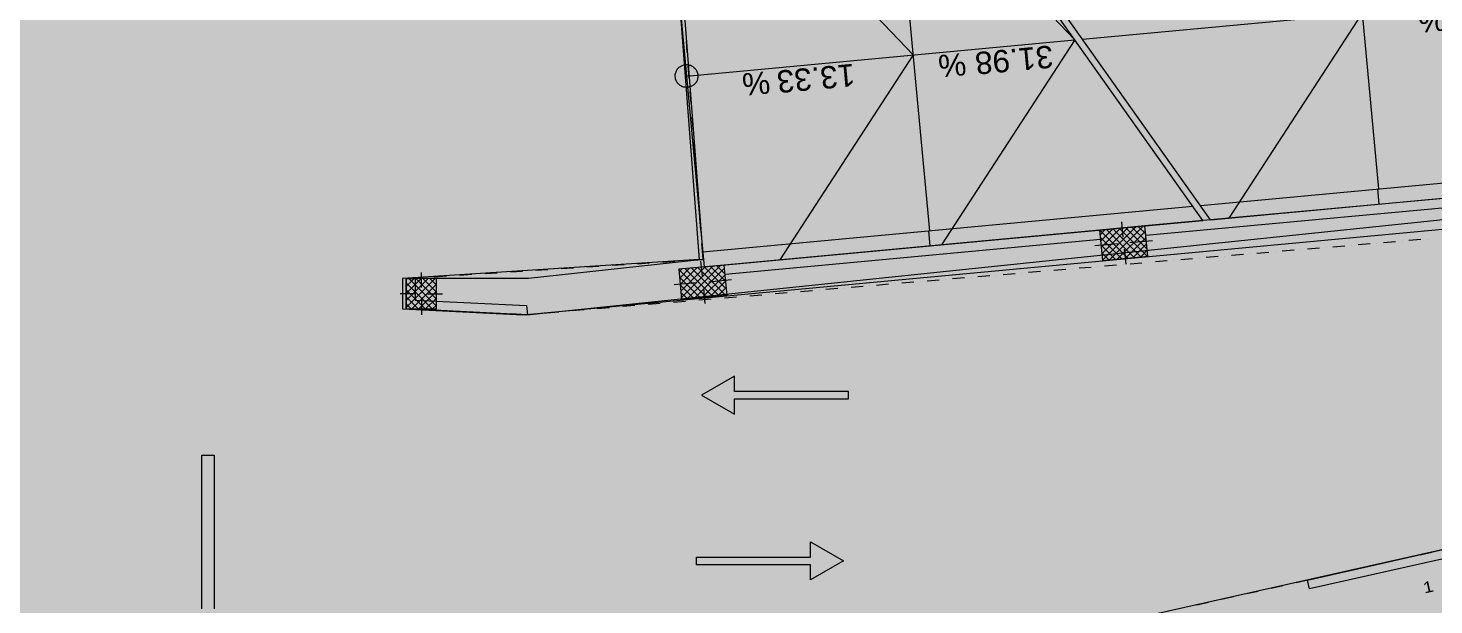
# Model space of a CAD drawing. Header units: centimetres. Extents: x -6805 to 4309, y -7338 to 617.
# Drawn here: x -2378 to -525, y -3137 to -2376 of the extents above; entities that cross this region are included whole.
import ezdxf

# ---------------------------------------------------------------- set-up
doc = ezdxf.new("R2010")
doc.units = ezdxf.units.CM
for name, color, linetype, true_color in [('PDF_ - MESI I RRUGES', 7, 'Continuous', 0x7f7f7f), ('PDF_ - rruga_ndarjet anesore', 7, 'Continuous', 0x7f7f7f), ('PDF_ - SHENJAT_RRUGA', 7, 'Continuous', 0x7f7f7f), ('PDF_065 Möbel Einrichtung', 7, 'Continuous', 0x7f7f7f), ('PDF_2D Drafting - General', 7, 'Continuous', 0x7f7f7f), ('PDF_A - Akset', 7, 'Continuous', 0xfd4435), ('PDF_A - Pllaka Themel', 7, 'Continuous', 0x7f7f7f), ('PDF_A - Rampa', 7, 'Continuous', 0x7f7f7f)]:
    doc.layers.add(name, color=color, linetype=linetype, true_color=true_color)
for name, color, linetype in [('PDF_- GARAZHE', 7, 'Continuous'), ('PDF_A - Muret', 7, 'Continuous'), ('PDF_A - Shtyllat', 7, 'Continuous')]:
    doc.layers.add(name, color=color, linetype=linetype)
doc.styles.add('PDF Arial', font='')
doc.styles.get('PDF Arial').set_extended_font_data('Arial')

msp = doc.modelspace()

# ---------------------------------------------------------------- hatches: boundary and pattern name
at = {"layer": 'PDF_ - rruga_ndarjet anesore', "true_color": 0xffffff, "transparency": 33554559}
msp.add_hatch(color=7, dxfattribs=at).paths.add_polyline_path([(-1879.8, -2706.4), (-1867.8, -2706.4), (-1867.8, -2734.9), (-1721.2, -2742.1), (-1719.9, -2754), (-1720.8, -2754.1), (-1879.8, -2746.4)])
at = {"layer": 'PDF_ - SHENJAT_RRUGA', "true_color": 0xffffff, "transparency": 33554559}
for points in [[(-1490.4, -2860.1), (-1446.9, -2835.1), (-1446.9, -2855.1), (-1296.7, -2855.1), (-1296.7, -2865.1), (-1446.9, -2865.1), (-1446.9, -2885.1)], [(-1303.3, -3078.6), (-1346.8, -3103.6), (-1346.8, -3083.6), (-1496.9, -3083.6), (-1496.9, -3073.6), (-1346.8, -3073.6), (-1346.8, -3053.6)]]:
    msp.add_hatch(color=7, dxfattribs=at).paths.add_polyline_path(points)
at = {"layer": 'PDF_2D Drafting - General', "true_color": 0xcccccc, "transparency": 33554559}
msp.add_hatch(color=254, dxfattribs=at).paths.add_polyline_path([(-2964.8, -5006.3), (-2964.8, -1594.4), (-452.4, -1594.4), (-125.4, -3048.6), (710.8, -2860.8), (1265.8, -5333.7), (419.6, -5523.6), (200.4, -4546.9), (-2030.9, -5054.7), (-2050.8, -4966.3), (-2246.4, -4966.3), (-2237.4, -5006.3)])
at = {"layer": 'PDF_A - Pllaka Themel', "true_color": 0xd5d5d5, "transparency": 33554559}
h = msp.add_hatch(color=254, dxfattribs=at)
h.paths.add_polyline_path([(-5581.9, -878.8), (-5581.9, -838.7), (-5657, -838.7), (-5657, -378.3), (-5642, -378.3), (-5642, 287.3), (-2884.7, 287.3), (-432.6, 287.3), (-419.8, 287.3), (978.3, 287.3), (978.3, -308.2), (1644.1, -308.2), (1644.1, -1142.4), (931, -1302.4), (1552.2, -1164.4), (1863.2, -2555.1), (1863.3, -2555.1), (2158.7, -3867.3), (2155.2, -3868), (2646.9, -6059.2), (2017.8, -6200.4), (2017.7, -6199.9), (-1597, -7011), (-1702.7, -6540.3), (-1846.3, -6572.5), (-1977, -6060.1), (-1982.5, -5964.4), (-1839, -5932.3), (-2055.7, -4966.3), (-2419.3, -4966.3), (-2929.7, -4966.3), (-2929.7, -2144.8), (-2909.7, -2144.8), (-2904.7, -1595.7), (-4731.2, -1619.4), (-4671.2, -1619.4), (-4671.2, -2159.8), (-5099, -2159.8), (-5102.5, -2159.8), (-5106, -2159.6), (-5109.5, -2159.4), (-5113, -2159), (-5116.5, -2158.6), (-5120, -2158), (-5123.4, -2157.4), (-5126.9, -2156.7), (-5130.3, -2155.8), (-5133.7, -2154.9), (-5137, -2153.9), (-5140.4, -2152.8), (-5143.6, -2151.6), (-5146.9, -2150.3), (-5150.1, -2148.9), (-5153.3, -2147.4), (-5156.4, -2145.9), (-5159.5, -2144.2), (-5162.6, -2142.5), (-5165.6, -2140.6), (-5168.5, -2138.7), (-5171.4, -2136.7), (-5174.3, -2134.7), (-5177, -2132.5), (-5179.7, -2130.3), (-5182.4, -2128), (-5185, -2125.6), (-5187.5, -2123.2), (-5189.9, -2120.6), (-5192.3, -2118.1), (-5194.6, -2115.4), (-5196.8, -2112.7), (-5199, -2109.9), (-5201.1, -2107.1), (-5203, -2104.2), (-5205, -2101.3), (-5206.8, -2098.3), (-5208.5, -2095.2), (-5210.2, -2092.1), (-5211.7, -2089), (-5213.2, -2085.8), (-5214.6, -2082.6), (-5215.9, -2079.3), (-5217.1, -2076), (-5218.2, -2072.7), (-5219.2, -2069.3), (-5220.2, -2065.9), (-5221, -2062.5), (-5221.7, -2059.1), (-5222.4, -2055.7), (-5222.9, -2052.2), (-5223.3, -2048.7), (-5223.7, -2045.2), (-5223.9, -2041.7), (-5224.1, -2038.2), (-5224.1, -2034.7), (-5224.1, -1589.4), (-5276.7, -1564.4), (-5842.1, -1564.4), (-5842.1, -878.8)])
h.paths.add_polyline_path([(-1884.8, -2746.4), (-1725.8, -2754.1), (-263.3, -2617.9), (-272, -2578.8), (-296.8, -2580.2), (-343.5, -2075.8), (-1348.1, -2129.8), (-1534.8, -2147.2), (-1533.4, -2162), (-1836.8, -2167.5), (-1836.8, -2147.5), (-1876.8, -2147.5), (-1876.8, -2187.5), (-1531.1, -2187), (-1493.3, -2681.2), (-1884.8, -2706.4)])
h.paths.add_polyline_path([(-452.6, -1589.4), (-91.9, -1583.4), (-92.3, -1174), (283, -1174), (283, -828.7), (-419.8, -828.7), (-427.6, -828.7), (-452.6, -828.7)])
h.paths.add_polyline_path([(413.2, -3713.8), (401.1, -3715.6), (389, -3717.6), (376.9, -3719.5), (364.9, -3721.6), (352.8, -3723.8), (340.8, -3726), (328.8, -3728.3), (316.8, -3730.7), (304.8, -3733.2)])
at = {"layer": 'PDF_A - Pllaka Themel', "true_color": 0xbfbfbf, "transparency": 33554559}
h = msp.add_hatch(color=9, dxfattribs=at)
h.paths.add_polyline_path([(-5637, -378.3), (-5637, -315.2), (-447.7, -308.2), (-447.7, -308.2), (963.5, -308.2), (963.5, -763.7), (936, -763.7), (936, -863.8), (963.5, -863.8), (964.8, -1337.1), (925.7, -1345.9), (892.3, -1353.4), (988.5, -1782.6), (1104.4, -2300.9), (1195, -2706.1), (1170.6, -2711.6), (1193.4, -2813), (1455.7, -3983.1), (1827.5, -5638), (1828.4, -5640.7), (1829.1, -5643.5), (1829.9, -5646.3), (1830.5, -5649.1), (1831, -5651.9), (1831.4, -5654.7), (1831.7, -5657.6), (1831.9, -5660.4), (1832, -5663.3), (1832, -5666.1), (1831.9, -5669), (1831.7, -5671.9), (1831.4, -5674.7), (1831, -5677.5), (1830.5, -5680.4), (1829.9, -5683.2), (1829.2, -5685.9), (1828.5, -5688.7), (1827.6, -5691.4), (1826.6, -5694.1), (1825.5, -5696.8), (1824.4, -5699.4), (1823.1, -5701.9), (1821.8, -5704.5), (1820.4, -5707), (1818.8, -5709.4), (1817.3, -5711.8), (1815.6, -5714.1), (1813.8, -5716.3), (1812, -5718.5), (1810.1, -5720.7), (1808.1, -5722.7), (1806, -5724.7), (1803.9, -5726.6), (1801.7, -5728.5), (1799.5, -5730.2), (1797.2, -5731.9), (1794.8, -5733.5), (1792.4, -5735.1), (1789.9, -5736.5), (1787.4, -5737.8), (1784.8, -5739.1), (1782.2, -5740.3), (1779.5, -5741.3), (1776.8, -5742.3), (-1865.8, -6559.8), (-1972, -6060.1), (1187.4, -5351.2), (1189.5, -5350.7), (1191.6, -5350.1), (1193.7, -5349.4), (1195.7, -5348.6), (1197.7, -5347.8), (1199.7, -5346.8), (1201.6, -5345.8), (1203.5, -5344.6), (1205.3, -5343.4), (1207.1, -5342.2), (1208.8, -5340.8), (1210.4, -5339.3), (1212, -5337.8), (1213.5, -5336.3), (1214.9, -5334.6), (1216.3, -5332.9), (1217.6, -5331.2), (1218.8, -5329.3), (1219.9, -5327.5), (1221, -5325.5), (1221.9, -5323.6), (1222.8, -5321.6), (1223.5, -5319.5), (1224.2, -5317.5), (1224.8, -5315.4), (1225.3, -5313.2), (1225.7, -5311.1), (1226, -5308.9), (1226.2, -5306.8), (1226.3, -5304.6), (1226.4, -5302.4), (1226.3, -5300.2), (1226.1, -5298), (1225.8, -5295.9), (1225.5, -5293.7), (1225, -5291.6), (967.7, -4148), (967.2, -4145.8), (966.5, -4143.7), (965.8, -4141.6), (964.9, -4139.5), (964, -4137.5), (963, -4135.5), (961.9, -4133.5), (960.7, -4131.7), (959.4, -4129.8), (958, -4128), (956.6, -4126.3), (955.1, -4124.7), (953.5, -4123.1), (951.9, -4121.6), (950.1, -4120.2), (948.4, -4118.8), (946.5, -4117.6), (944.6, -4116.4), (942.7, -4115.3), (940.7, -4114.2), (938.7, -4113.3), (936.6, -4112.5), (934.5, -4111.7), (932.3, -4111.1), (930.2, -4110.5), (928, -4110.1), (925.8, -4109.7), (923.6, -4109.5), (921.3, -4109.3), (919.1, -4109.3), (916.9, -4109.3), (914.6, -4109.5), (912.4, -4109.7), (910.2, -4110.1), (908, -4110.5), (526.4, -4196.1), (467.8, -4209.3), (455.6, -4213.1), (443.4, -4217), (431.2, -4221), (419.1, -4225.1), (406.9, -4229.3), (394.9, -4233.6), (382.8, -4238), (370.8, -4242.5), (358.8, -4247.1), (346.9, -4251.7), (335, -4256.5), (323.1, -4261.4), (311.3, -4266.3), (299.5, -4271.3), (287.8, -4276.4), (276.1, -4281.7), (264.4, -4287), (252.8, -4292.3), (241.2, -4297.8), (229.6, -4303.4), (218.1, -4309.1), (206.7, -4314.8), (195.3, -4320.7), (183.9, -4326.6), (172.6, -4332.6), (161.3, -4338.7), (150.1, -4344.9), (138.9, -4351.2), (127.8, -4357.5), (116.7, -4364), (105.7, -4370.5), (94.7, -4377.1), (83.8, -4383.8), (72.9, -4390.6), (62.1, -4397.5), (51.3, -4404.4), (40.6, -4411.4), (29.9, -4418.6), (19.3, -4425.8), (8.8, -4433), (-1.7, -4440.4), (-13.4, -4447.8), (-25.2, -4455.1), (-37, -4462.3), (-48.8, -4469.4), (-60.7, -4476.4), (-72.7, -4483.4), (-84.7, -4490.2), (-96.7, -4497), (-108.8, -4503.7), (-121, -4510.3), (-133.1, -4516.8), (-145.4, -4523.3), (-157.7, -4529.6), (-170, -4535.9), (-182.3, -4542.1), (-194.8, -4548.2), (-207.2, -4554.2), (-219.7, -4560.1), (-232.3, -4565.9), (-244.8, -4571.6), (-257.5, -4577.3), (-270.1, -4582.8), (-282.8, -4588.3), (-295.6, -4593.6), (-308.3, -4598.9), (-321.1, -4604.1), (-334, -4609.2), (-346.9, -4614.2), (-359.8, -4619.1), (-372.8, -4623.9), (-385.7, -4628.7), (-398.8, -4633.3), (-411.8, -4637.9), (-424.9, -4642.3), (-438, -4646.7), (-451.2, -4650.9), (-464.4, -4655.1), (-477.6, -4659.2), (-490.8, -4663.2), (-2040.8, -5011), (-2050.8, -4966.3), (-2414.3, -4966.3), (-2414.3, -4749.4), (-2414.6, -2387.8), (-2414.6, -2276.5), (-2415.1, -2272.8), (-2415.6, -2269.1), (-2416.3, -2265.4), (-2417.1, -2261.8), (-2417.9, -2258.1), (-2418.9, -2254.5), (-2419.9, -2251), (-2421.1, -2247.4), (-2422.3, -2243.9), (-2423.6, -2240.4), (-2425.1, -2236.9), (-2426.6, -2233.5), (-2428.2, -2230.2), (-2429.8, -2226.8), (-2431.6, -2223.5), (-2433.4, -2220.3), (-2435.4, -2217.1), (-2437.4, -2214), (-2439.5, -2210.9), (-2441.7, -2207.8), (-2443.9, -2204.9), (-2446.3, -2202), (-2448.7, -2199.1), (-2451.1, -2196.3), (-2453.7, -2193.6), (-2456.3, -2190.9), (-2459, -2188.3), (-2461.7, -2185.8), (-2464.6, -2183.4), (-2467.4, -2181), (-2470.4, -2178.7), (-2473.4, -2176.5), (-2476.4, -2174.4), (-2479.6, -2172.3), (-2482.7, -2170.3), (-2485.9, -2168.4), (-2489.2, -2166.6), (-2492.5, -2164.9), (-2495.8, -2163.2), (-2499.2, -2161.7), (-2502.7, -2160.2), (-2506.1, -2158.9), (-2509.6, -2157.6), (-2513.2, -2156.4), (-2904.7, -2164.8), (-2899.7, -1589.4), (-2414.3, -1589.4), (-2414.3, -828.7), (-4726.3, -828.7), (-4726.3, -1619.4), (-5219.2, -1619.3), (-5219.2, -2036.1), (-5219.2, -2034.7), (-5219.2, -1589.4), (-5271.7, -1564.4), (-5253.4, -1564.4), (-5253.4, -878.8), (-5577, -878.8), (-5577, -838.7), (-5652, -838.7), (-5652, -378.3)])
h.paths.add_polyline_path([(-1883.9, -1589.4), (-1863.8, -1589.4), (-1863.8, -1634.4), (-1863.9, -1634.4), (-1863.9, -2147.2), (-1836.5, -2147.5), (-1871.9, -2147.5), (-1871.9, -2187.5), (-1831.8, -2187.4), (-1831.8, -2147.5), (-1529.5, -2150.6), (-1526.5, -2182.5), (-1488.4, -2681.2), (-1718.5, -2706.4), (-1879.8, -2706.4), (-1879.8, -2746.4), (-1720.8, -2754.1), (-221.3, -2598.2), (-135.8, -2979.1), (-1425.4, -3268.5), (-1880.4, -3268.5), (-1873.5, -4356.8), (-1873.8, -4358.9), (-1873.9, -4361.1), (-1873.9, -4363.2), (-1873.9, -4365.3), (-1873.7, -4367.5), (-1873.5, -4369.6), (-1873.1, -4371.7), (-1872.7, -4373.8), (-1872.1, -4375.8), (-1871.5, -4377.9), (-1870.8, -4379.9), (-1869.9, -4381.8), (-1869, -4383.8), (-1868.1, -4385.7), (-1867, -4387.5), (-1865.8, -4389.3), (-1864.6, -4391), (-1863.3, -4392.7), (-1861.9, -4394.3), (-1860.4, -4395.9), (-1858.9, -4397.4), (-1857.3, -4398.8), (-1855.6, -4400.1), (-1853.9, -4401.4), (-1852.1, -4402.5), (-1850.3, -4403.6), (-1848.4, -4404.6), (-1846.5, -4405.6), (-1844.5, -4406.4), (-1842.5, -4407.1), (-1840.5, -4407.8), (-1838.4, -4408.4), (-1836.3, -4408.8), (-1834.2, -4409.2), (-1832.1, -4409.5), (-1830, -4409.6), (-1827.9, -4409.7), (-1825.7, -4409.7), (-1823.6, -4409.6), (-1821.5, -4409.4), (-1819.4, -4409.1), (-657.9, -4148.4), (-657.8, -4149), (-640.9, -4142.1), (-624, -4135.1), (-607.1, -4128.1), (-590.3, -4120.9), (-573.5, -4113.7), (-556.8, -4106.4), (-540.1, -4099), (-523.4, -4091.5), (-506.8, -4083.9), (-490.2, -4076.2), (-473.7, -4068.5), (-457.2, -4060.6), (-440.7, -4052.7), (-424.3, -4044.6), (-407.9, -4036.5), (-391.6, -4028.3), (-375.3, -4020), (-359.1, -4011.7), (-342.9, -4003.2), (-326.7, -3994.7), (-310.6, -3986), (-294.5, -3977.3), (-278.5, -3968.5), (-262.6, -3959.6), (-246.7, -3950.7), (-230.8, -3941.6), (-215, -3932.5), (-199.2, -3923.3), (-183.5, -3913.9), (-171.8, -3907.7), (-160, -3901.5), (-148.2, -3895.4), (-136.4, -3889.4), (-124.5, -3883.4), (-112.6, -3877.6), (-100.6, -3871.8), (-88.6, -3866.2), (-76.6, -3860.6), (-64.5, -3855.1), (-52.3, -3849.7), (-40.2, -3844.4), (-28, -3839.2), (-15.7, -3834), (-3.5, -3829), (8.9, -3824), (21.2, -3819.1), (33.6, -3814.4), (46, -3809.7), (58.5, -3805.1), (71, -3800.6), (83.5, -3796.1), (96, -3791.8), (108.6, -3787.6), (121.2, -3783.4), (133.9, -3779.4), (146.5, -3775.4), (159.2, -3771.5), (172, -3767.8), (184.7, -3764.1), (197.5, -3760.5), (210.3, -3757), (223.1, -3753.6), (236, -3750.3), (248.9, -3747.1), (261.8, -3743.9), (274.7, -3740.9), (287.6, -3738), (300.6, -3735.1), (313.6, -3732.4), (326.6, -3729.7), (339.6, -3727.2), (352.7, -3724.7), (365.8, -3722.3), (378.8, -3720.1), (391.9, -3717.9), (405, -3715.8), (418.2, -3713.8), (787.3, -3631), (789.4, -3630.5), (791.5, -3629.8), (793.5, -3629.1), (795.6, -3628.3), (797.6, -3627.5), (799.5, -3626.5), (801.4, -3625.4), (803.3, -3624.3), (805.1, -3623.1), (806.9, -3621.8), (808.6, -3620.4), (810.2, -3619), (811.8, -3617.5), (813.3, -3615.9), (814.7, -3614.2), (816.1, -3612.5), (817.4, -3610.8), (818.6, -3609), (819.7, -3607.1), (820.7, -3605.2), (821.7, -3603.2), (822.6, -3601.2), (823.4, -3599.2), (824.1, -3597.1), (824.7, -3595), (825.2, -3592.9), (825.6, -3590.8), (825.9, -3588.6), (826.2, -3586.4), (826.3, -3584.3), (826.3, -3582.1), (826.3, -3579.9), (826.1, -3577.7), (825.9, -3575.5), (825.6, -3573.4), (825.1, -3571.2), (681.4, -2927.9), (734.4, -2916), (711.6, -2814.6), (658.7, -2826.4), (288, -1174), (288, -828.7), (-447.7, -828.7), (-1883.9, -828.7)])
at = {"layer": 'PDF_A - Rampa', "true_color": 0xaaaaff, "transparency": 33554559}
msp.add_hatch(color=161, dxfattribs=at).paths.add_polyline_path([(-1495.2, -2438), (-1495.1, -2439.2), (-1495.2, -2440.4), (-1495.3, -2441.6), (-1495.5, -2442.8), (-1495.8, -2444), (-1496.3, -2445.1), (-1496.8, -2446.2), (-1497.3, -2447.3), (-1498, -2448.3), (-1498.8, -2449.2), (-1499.6, -2450.1), (-1500.5, -2450.9), (-1501.5, -2451.6), (-1502.5, -2452.3), (-1503.5, -2452.9), (-1504.6, -2453.4), (-1505.8, -2453.8), (-1507, -2454.1), (-1508.2, -2454.3), (-1509.3, -2454.4), (-1510.6, -2454.4), (-1511.8, -2454.3), (-1513, -2454.1), (-1514.1, -2453.9), (-1515.3, -2453.5), (-1516.4, -2453), (-1517.5, -2452.5), (-1518.5, -2451.8), (-1519.5, -2451.1), (-1520.4, -2450.3), (-1521.3, -2449.5), (-1522, -2448.6), (-1522.7, -2447.6), (-1523.3, -2446.5), (-1523.9, -2445.4), (-1524.3, -2444.3), (-1524.7, -2443.2), (-1524.9, -2442), (-1525.1, -2440.8), (-1525.2, -2439.6), (-1525.1, -2438.4), (-1525, -2437.2), (-1524.8, -2436), (-1524.4, -2434.8), (-1524, -2433.7), (-1523.5, -2432.6), (-1522.9, -2431.5), (-1522.3, -2430.5), (-1521.5, -2429.6), (-1520.7, -2428.7), (-1519.8, -2427.9), (-1518.8, -2427.1), (-1517.8, -2426.5), (-1516.7, -2425.9), (-1515.6, -2425.4), (-1514.5, -2425), (-1513.3, -2424.7), (-1512.1, -2424.5), (-1510.9, -2424.4), (-1509.7, -2424.4), (-1508.5, -2424.5), (-1507.3, -2424.6), (-1506.1, -2424.9), (-1505, -2425.3), (-1503.9, -2425.7), (-1502.8, -2426.3), (-1501.8, -2426.9), (-1500.8, -2427.6), (-1499.9, -2428.4), (-1499, -2429.3), (-1498.3, -2430.2), (-1497.5, -2431.2), (-1496.9, -2432.2), (-1496.4, -2433.3), (-1496, -2434.5), (-1495.6, -2435.6), (-1495.4, -2436.8)])

# ---------------------------------------------------------------- linework, layer by layer
at = {"layer": 'PDF_ - MESI I RRUGES', "lineweight": 0}
for points in [[(-2149.1, -3141.9), (-2149.1, -2939.2)], [(-2149.1, -2939.2), (-2133, -2939.2)], [(-2133, -2939.2), (-2132.8, -3141.9)]]:
    msp.add_lwpolyline(points, dxfattribs=at)
at = {"layer": 'PDF_ - MESI I RRUGES', "color": 7, "true_color": 0xffffff, "transparency": 33554559}
msp.add_solid([(-2133, -2939.2), (-2132.8, -3141.9), (-2149.1, -2939.2), (-2149.1, -3141.9)], dxfattribs=at)
at = {"layer": 'PDF_ - rruga_ndarjet anesore', "lineweight": 0}
for points in [[(-1879.8, -2706.4), (-1867.8, -2706.4)], [(-1879.8, -2746.4), (-1879.8, -2706.4)], [(-1867.8, -2706.4), (-1867.8, -2734.9)], [(-1867.8, -2734.9), (-1721.2, -2742.1)], [(-1721.2, -2742.1), (-1719.9, -2754)], [(-1720.8, -2754.1), (-1879.8, -2746.4)], [(-1719.9, -2754), (-1720.8, -2754.1)], [(-691.5, -3103.8), (-512.9, -3063.7)], [(-510.3, -3075.4), (-688.9, -3115.5)], [(-688.9, -3115.5), (-691.5, -3103.8)]]:
    msp.add_lwpolyline(points, dxfattribs=at)
at = {"layer": 'PDF_ - rruga_ndarjet anesore', "color": 7, "true_color": 0xffffff, "transparency": 33554559}
msp.add_solid([(-691.5, -3103.8), (-512.9, -3063.7), (-688.9, -3115.5), (-510.3, -3075.4)], dxfattribs=at)
at = {"layer": 'PDF_ - SHENJAT_RRUGA', "lineweight": 0}
for points in [[(-1446.9, -2835.1), (-1490.4, -2860.1)], [(-1446.9, -2855.1), (-1446.9, -2835.1)], [(-1490.4, -2860.1), (-1446.9, -2885.1)], [(-1296.7, -2855.1), (-1446.9, -2855.1)], [(-1446.9, -2885.1), (-1446.9, -2865.1)], [(-1446.9, -2865.1), (-1296.7, -2865.1)], [(-1296.7, -2865.1), (-1296.7, -2855.1)], [(-1346.8, -3073.6), (-1346.8, -3053.6)], [(-1346.8, -3053.6), (-1303.3, -3078.6)], [(-1496.9, -3083.6), (-1496.9, -3073.6)], [(-1496.9, -3073.6), (-1346.8, -3073.6)], [(-1346.8, -3083.6), (-1496.9, -3083.6)], [(-1303.3, -3078.6), (-1346.8, -3103.6)], [(-1346.8, -3103.6), (-1346.8, -3083.6)]]:
    msp.add_lwpolyline(points, dxfattribs=at)
at = {"layer": 'PDF_- GARAZHE', "color": 254, "true_color": 0xccccff, "transparency": 33554559}
msp.add_solid([(-494.8, -3063.6), (-383, -3561.9), (-841.5, -3141.4), (-729.6, -3639.7)], dxfattribs=at)
at = {"layer": 'PDF_A - Akset', "color": 21, "lineweight": 0, "true_color": 0xff9955}
for points in [[(-1511.1, -2384), (-1511.1, -2384)], [(-1509.2, -2408.6), (-1510.4, -2392.8)], [(-1508.5, -2417.4), (-1508.5, -2417.4)], [(-1506.6, -2442.1), (-1507.8, -2426.2)], [(-1506, -2450.9), (-1506, -2450.9)], [(-1504.1, -2475.5), (-1505.3, -2459.7)], [(-1503.4, -2484.3), (-1503.4, -2484.3)], [(-1501.5, -2508.9), (-1502.7, -2493.1)], [(-1500.9, -2517.7), (-1500.9, -2517.7)], [(-1499, -2542.4), (-1500.2, -2526.6)], [(-1498.3, -2551.2), (-1498.3, -2551.2)], [(-1496.4, -2575.8), (-1497.6, -2560)], [(-1495.8, -2584.6), (-1495.8, -2584.6)], [(-1493.9, -2609.3), (-1495.1, -2593.4)], [(-1493.2, -2618.1), (-1493.2, -2618.1)], [(-1491.3, -2642.7), (-1492.5, -2626.9)], [(-1490.6, -2651.5), (-1490.6, -2651.5)], [(-1488.4, -2681.2), (-1490, -2660.3)], [(-700.4, -2668.3), (-700.4, -2668.3)], [(-675.7, -2666.3), (-691.6, -2667.6)], [(-667, -2665.5), (-667, -2665.5)], [(-642.3, -2663.5), (-658.2, -2664.8)], [(-633.5, -2662.7), (-633.5, -2662.7)], [(-608.9, -2660.7), (-624.7, -2662)], [(-600.1, -2659.9), (-600.1, -2659.9)], [(-575.5, -2657.8), (-591.3, -2659.2)], [(-566.7, -2657.1), (-566.7, -2657.1)], [(-542, -2655), (-557.9, -2656.4)], [(-533.3, -2654.3), (-533.3, -2654.3)], [(-1583.7, -2687.4), (-1583.7, -2687.4)], [(-1574.9, -2686.8), (-1559, -2685.8)], [(-1550.2, -2685.2), (-1550.2, -2685.2)], [(-1541.4, -2684.6), (-1525.6, -2683.6)], [(-1516.7, -2683.1), (-1516.7, -2683.1)], [(-1507.9, -2682.5), (-1488.4, -2681.2)], [(-909.7, -2685.9), (-925.5, -2687.3)], [(-900.9, -2685.2), (-900.9, -2685.2)], [(-876.3, -2683.1), (-892.1, -2684.5)], [(-867.5, -2682.4), (-867.5, -2682.4)], [(-842.9, -2680.3), (-858.7, -2681.6)], [(-834.1, -2679.6), (-834.1, -2679.6)], [(-809.4, -2677.5), (-825.3, -2678.8)], [(-800.6, -2676.8), (-800.6, -2676.8)], [(-776, -2674.7), (-791.8, -2676)], [(-767.2, -2674), (-767.2, -2674)], [(-742.6, -2671.9), (-758.4, -2673.2)], [(-733.8, -2671.2), (-733.8, -2671.2)], [(-709.2, -2669.1), (-725, -2670.4)], [(-1879.8, -2706.4), (-1860.3, -2705.1)], [(-1851.5, -2704.5), (-1851.5, -2704.5)], [(-1842.7, -2704), (-1826.8, -2703)], [(-1818, -2702.4), (-1818, -2702.4)], [(-1809.2, -2701.8), (-1793.3, -2700.8)], [(-1784.5, -2700.2), (-1784.5, -2700.2)], [(-1775.7, -2699.7), (-1759.9, -2698.7)], [(-1751.1, -2698.1), (-1751.1, -2698.1)], [(-1742.2, -2697.5), (-1726.4, -2696.5)], [(-1717.6, -2695.9), (-1717.6, -2695.9)], [(-1708.8, -2695.4), (-1692.9, -2694.4)], [(-1684.1, -2693.8), (-1684.1, -2693.8)], [(-1675.3, -2693.2), (-1659.4, -2692.2)], [(-1650.6, -2691.7), (-1650.6, -2691.7)], [(-1641.8, -2691.1), (-1626, -2690.1)], [(-1617.2, -2689.5), (-1617.2, -2689.5)], [(-1608.4, -2688.9), (-1592.5, -2687.9)], [(-1143.7, -2705.6), (-1159.5, -2706.9)], [(-1134.9, -2704.9), (-1134.9, -2704.9)], [(-1110.3, -2702.8), (-1126.1, -2704.1)], [(-1101.5, -2702.1), (-1101.5, -2702.1)], [(-1076.8, -2700), (-1092.7, -2701.3)], [(-1068, -2699.2), (-1068, -2699.2)], [(-1043.4, -2697.2), (-1059.2, -2698.5)], [(-1034.6, -2696.4), (-1034.6, -2696.4)], [(-1010, -2694.4), (-1025.8, -2695.7)], [(-1001.2, -2693.6), (-1001.2, -2693.6)], [(-976.6, -2691.6), (-992.4, -2692.9)], [(-967.8, -2690.8), (-967.8, -2690.8)], [(-943.1, -2688.7), (-959, -2690.1)], [(-934.3, -2688), (-934.3, -2688)], [(-1879.8, -2717.6), (-1879.8, -2706.4)], [(-1344.2, -2722.4), (-1360.1, -2723.8)], [(-1335.4, -2721.7), (-1335.4, -2721.7)], [(-1310.8, -2719.6), (-1326.6, -2721)], [(-1302, -2718.9), (-1302, -2718.9)], [(-1277.4, -2716.8), (-1293.2, -2718.2)], [(-1268.6, -2716.1), (-1268.6, -2716.1)], [(-1244, -2714), (-1259.8, -2715.4)], [(-1235.2, -2713.3), (-1235.2, -2713.3)], [(-1210.5, -2711.2), (-1226.4, -2712.5)], [(-1201.7, -2710.5), (-1201.7, -2710.5)], [(-1177.1, -2708.4), (-1192.9, -2709.7)], [(-1168.3, -2707.7), (-1168.3, -2707.7)], [(-1879.8, -2726.4), (-1879.8, -2726.4)], [(-1879.8, -2746.4), (-1879.8, -2735.2)], [(-1578.2, -2742.1), (-1594, -2743.4)], [(-1569.4, -2741.4), (-1569.4, -2741.4)], [(-1544.8, -2739.3), (-1560.6, -2740.6)], [(-1536, -2738.6), (-1536, -2738.6)], [(-1511.4, -2736.5), (-1527.2, -2737.8)], [(-1502.6, -2735.8), (-1502.6, -2735.8)], [(-1477.9, -2733.7), (-1493.8, -2735)], [(-1469.1, -2732.9), (-1469.1, -2732.9)], [(-1444.5, -2730.9), (-1460.3, -2732.2)], [(-1435.7, -2730.1), (-1435.7, -2730.1)], [(-1411.1, -2728.1), (-1426.9, -2729.4)], [(-1402.3, -2727.3), (-1402.3, -2727.3)], [(-1377.7, -2725.3), (-1393.5, -2726.6)], [(-1368.9, -2724.5), (-1368.9, -2724.5)], [(-1859.4, -2747.4), (-1879.8, -2746.4)], [(-1850.6, -2747.8), (-1850.6, -2747.8)], [(-1825.9, -2749), (-1841.8, -2748.2)], [(-1817.1, -2749.4), (-1817.1, -2749.4)], [(-1792.4, -2750.6), (-1808.3, -2749.9)], [(-1783.6, -2751.1), (-1783.6, -2751.1)], [(-1758.9, -2752.3), (-1774.8, -2751.5)], [(-1750.1, -2752.7), (-1750.1, -2752.7)], [(-1720.8, -2754.1), (-1741.3, -2753.1)], [(-1711.9, -2753.3), (-1720.8, -2754.1)], [(-1703.1, -2752.6), (-1703.1, -2752.6)], [(-1678.5, -2750.5), (-1694.3, -2751.9)], [(-1669.7, -2749.8), (-1669.7, -2749.8)], [(-1645, -2747.7), (-1660.9, -2749.1)], [(-1636.3, -2747), (-1636.3, -2747)], [(-1611.6, -2744.9), (-1627.5, -2746.3)], [(-1602.8, -2744.2), (-1602.8, -2744.2)], [(-575.6, -3077.8), (-560.1, -3074.3)], [(-551.5, -3072.4), (-551.5, -3072.4)], [(-542.9, -3070.4), (-527.4, -3066.9)], [(-649.7, -3094.4), (-649.7, -3094.4)], [(-641.1, -3092.5), (-625.6, -3089)], [(-617, -3087), (-617, -3087)], [(-608.4, -3085.1), (-592.9, -3081.6)], [(-584.3, -3079.7), (-584.3, -3079.7)], [(-739.3, -3114.5), (-723.8, -3111)], [(-715.2, -3109.1), (-715.2, -3109.1)], [(-706.6, -3107.1), (-691.1, -3103.7)], [(-682.4, -3101.7), (-682.4, -3101.7)], [(-673.8, -3099.8), (-658.3, -3096.3)], [(-813.4, -3131.1), (-813.4, -3131.1)], [(-804.7, -3129.2), (-789.2, -3125.7)], [(-780.6, -3123.8), (-780.6, -3123.8)], [(-772, -3121.8), (-756.5, -3118.4)], [(-747.9, -3116.4), (-747.9, -3116.4)], [(-837.5, -3136.5), (-822, -3133)]]:
    msp.add_lwpolyline(points, dxfattribs=at)
at = {"layer": 'PDF_A - Muret', "lineweight": 0}
for points in [[(-272, -2578.8), (-905.8, -2637)], [(-904.7, -2649), (-270.9, -2590.8)], [(-965.6, -2642.5), (-1460.6, -2688.6)], [(-1459.4, -2700.6), (-964.5, -2654.5)]]:
    msp.add_lwpolyline(points, dxfattribs=at)
at = {"layer": 'PDF_A - Muret', "transparency": 33554559}
for points in [[(-272, -2578.8), (-270.9, -2590.8), (-905.8, -2637), (-904.7, -2649)], [(-1459.4, -2700.6), (-1460.6, -2688.6), (-964.5, -2654.5), (-965.6, -2642.5)], [(-964.5, -2654.5), (-964.5, -2654.5), (-965.6, -2642.5)]]:
    msp.add_solid(points, dxfattribs=at)
at = {"layer": 'PDF_A - Pllaka Themel', "lineweight": 0}
for points in [[(-1526.5, -2182.5), (-1488.4, -2681.2)], [(-1531.1, -2187), (-1493.3, -2681.2)], [(-1720.8, -2754.1), (-221.3, -2598.2)], [(-1725.8, -2754.1), (-263.3, -2617.9)], [(-1493.3, -2681.2), (-1884.8, -2706.4)], [(-1488.4, -2681.2), (-1718.5, -2706.4)], [(-1884.8, -2706.4), (-1884.8, -2746.4)], [(-1718.5, -2706.4), (-1879.8, -2706.4)], [(-1879.8, -2706.4), (-1879.8, -2746.4)], [(-1884.8, -2746.4), (-1725.8, -2754.1)], [(-1879.8, -2746.4), (-1720.8, -2754.1)], [(-135.8, -2979.1), (-1425.4, -3268.5)]]:
    msp.add_lwpolyline(points, dxfattribs=at)
at = {"layer": 'PDF_A - Rampa', "lineweight": 0}
for points in [[(-597.6, -2588.1), (-640.7, -2124.7)], [(-1220.8, -2158.6), (-998.1, -2391.7)], [(-829.3, -2629.8), (-1166.8, -2153.6)], [(-819.4, -2628.9), (-1156.8, -2152.7)], [(-1433.9, -2178.5), (-1211.2, -2411.6)], [(-1189.6, -2643.3), (-1232.8, -2179.8)], [(-1533.6, -2187.7), (-1486.7, -2691)], [(-988.1, -2390.8), (-320.2, -2328.6)], [(-619.2, -2356.4), (-795, -2626.6)], [(-1510.1, -2439.4), (-998.1, -2391.7)], [(-998.1, -2391.7), (-1173.9, -2661.9)], [(-1520.7, -2428.7), (-1519.8, -2427.9)], [(-1519.8, -2427.9), (-1518.8, -2427.1)], [(-1518.8, -2427.1), (-1517.8, -2426.5)], [(-1517.8, -2426.5), (-1516.7, -2425.9)], [(-1516.7, -2425.9), (-1515.6, -2425.4)], [(-1515.6, -2425.4), (-1514.5, -2425)], [(-1514.5, -2425), (-1513.3, -2424.7)], [(-1513.3, -2424.7), (-1512.1, -2424.5)], [(-1512.1, -2424.5), (-1510.9, -2424.4)], [(-1510.9, -2424.4), (-1509.7, -2424.4)], [(-1509.7, -2424.4), (-1508.5, -2424.5)], [(-1508.5, -2424.5), (-1507.3, -2424.6)], [(-1507.3, -2424.6), (-1506.1, -2424.9)], [(-1506.1, -2424.9), (-1505, -2425.3)], [(-1505, -2425.3), (-1503.9, -2425.7)], [(-1503.9, -2425.7), (-1502.8, -2426.3)], [(-1502.8, -2426.3), (-1501.8, -2426.9)], [(-1501.8, -2426.9), (-1500.8, -2427.6)], [(-1500.8, -2427.6), (-1499.9, -2428.4)], [(-1211.2, -2411.6), (-1387.1, -2681.8)], [(-1525.2, -2439.6), (-1525.1, -2438.4)], [(-1525.1, -2440.8), (-1525.2, -2439.6)], [(-1525.1, -2438.4), (-1525, -2437.2)], [(-1524.9, -2442), (-1525.1, -2440.8)], [(-1525, -2437.2), (-1524.8, -2436)], [(-1524.7, -2443.2), (-1524.9, -2442)], [(-1524.8, -2436), (-1524.4, -2434.8)], [(-1524.3, -2444.3), (-1524.7, -2443.2)], [(-1524.4, -2434.8), (-1524, -2433.7)], [(-1523.9, -2445.4), (-1524.3, -2444.3)], [(-1524, -2433.7), (-1523.5, -2432.6)], [(-1523.3, -2446.5), (-1523.9, -2445.4)], [(-1523.5, -2432.6), (-1522.9, -2431.5)], [(-1522.9, -2431.5), (-1522.3, -2430.5)], [(-1522.3, -2430.5), (-1521.5, -2429.6)], [(-1521.5, -2429.6), (-1520.7, -2428.7)], [(-1499.9, -2428.4), (-1499, -2429.3)], [(-1499, -2429.3), (-1498.3, -2430.2)], [(-1498.3, -2430.2), (-1497.5, -2431.2)], [(-1497.5, -2431.2), (-1496.9, -2432.2)], [(-1496.8, -2446.2), (-1497.3, -2447.3)], [(-1496.9, -2432.2), (-1496.4, -2433.3)], [(-1496.3, -2445.1), (-1496.8, -2446.2)], [(-1496.4, -2433.3), (-1496, -2434.5)], [(-1495.8, -2444), (-1496.3, -2445.1)], [(-1496, -2434.5), (-1495.6, -2435.6)], [(-1495.5, -2442.8), (-1495.8, -2444)], [(-1495.6, -2435.6), (-1495.4, -2436.8)], [(-1495.3, -2441.6), (-1495.5, -2442.8)], [(-1495.4, -2436.8), (-1495.2, -2438)], [(-1495.2, -2440.4), (-1495.3, -2441.6)], [(-1495.2, -2438), (-1495.1, -2439.2)], [(-1495.1, -2439.2), (-1495.2, -2440.4)], [(-1522.7, -2447.6), (-1523.3, -2446.5)], [(-1522, -2448.6), (-1522.7, -2447.6)], [(-1521.3, -2449.5), (-1522, -2448.6)], [(-1520.4, -2450.3), (-1521.3, -2449.5)], [(-1519.5, -2451.1), (-1520.4, -2450.3)], [(-1518.5, -2451.8), (-1519.5, -2451.1)], [(-1517.5, -2452.5), (-1518.5, -2451.8)], [(-1516.4, -2453), (-1517.5, -2452.5)], [(-1515.3, -2453.5), (-1516.4, -2453)], [(-1514.1, -2453.9), (-1515.3, -2453.5)], [(-1513, -2454.1), (-1514.1, -2453.9)], [(-1511.8, -2454.3), (-1513, -2454.1)], [(-1510.6, -2454.4), (-1511.8, -2454.3)], [(-1509.3, -2454.4), (-1510.6, -2454.4)], [(-1508.2, -2454.3), (-1509.3, -2454.4)], [(-1507, -2454.1), (-1508.2, -2454.3)], [(-1505.8, -2453.8), (-1507, -2454.1)], [(-1504.6, -2453.4), (-1505.8, -2453.8)], [(-1503.5, -2452.9), (-1504.6, -2453.4)], [(-1502.5, -2452.3), (-1503.5, -2452.9)], [(-1501.5, -2451.6), (-1502.5, -2452.3)], [(-1500.5, -2450.9), (-1501.5, -2451.6)], [(-1499.6, -2450.1), (-1500.5, -2450.9)], [(-1498.8, -2449.2), (-1499.6, -2450.1)], [(-1498, -2448.3), (-1498.8, -2449.2)], [(-1497.3, -2447.3), (-1498, -2448.3)], [(-832.7, -2610), (-298.6, -2560.3)], [(-832.7, -2610), (-298.6, -2560.3)], [(-819.4, -2628.9), (-296.8, -2580.2)], [(-600.3, -2588.4), (-600.3, -2588.4)], [(-597.1, -2608.2), (-598.9, -2588.3)], [(-1488.6, -2671.1), (-842.7, -2611)], [(-1488.6, -2671.1), (-842.7, -2611)], [(-1486.7, -2691), (-829.3, -2629.8)], [(-1192.3, -2643.5), (-1192.3, -2643.5)], [(-1189.1, -2663.3), (-1190.9, -2643.4)]]:
    msp.add_lwpolyline(points, dxfattribs=at)
at = {"layer": 'PDF_A - Rampa', "color": 7, "true_color": 0xffffff, "transparency": 33554559}
msp.add_solid([(-1533.6, -2187.7), (-1166.8, -2153.6), (-1486.7, -2691), (-829.3, -2629.8)], dxfattribs=at)
at = {"layer": 'PDF_A - Shtyllat', "lineweight": 0}
for points in [[(-934.6, -2651.7), (-936.4, -2631.8)], [(-905.8, -2637), (-965.6, -2642.5)], [(-965.6, -2642.5), (-961.9, -2682.4)], [(-928.3, -2679.3), (-965.1, -2642.5)], [(-965, -2648.6), (-958.3, -2641.8)], [(-964.2, -2657), (-948.2, -2640.9)], [(-963.4, -2665.4), (-938, -2639.9)], [(-962.7, -2673.8), (-927.9, -2639)], [(-961.9, -2682.2), (-917.7, -2638.1)], [(-919.9, -2678.5), (-956.6, -2641.7)], [(-951.9, -2681.4), (-907.6, -2637.1)], [(-911.4, -2677.7), (-948.2, -2640.9)], [(-941.8, -2680.5), (-905.1, -2643.9)], [(-903, -2676.9), (-939.8, -2640.1)], [(-902.9, -2667.8), (-931.4, -2639.3)], [(-903.9, -2657.7), (-923, -2638.5)], [(-904.8, -2647.5), (-914.6, -2637.8)], [(-905.7, -2637.4), (-906.1, -2637)], [(-902.1, -2676.8), (-905.8, -2637)], [(-941.8, -2660.4), (-971.7, -2663.2)], [(-936.7, -2680), (-964.7, -2652)], [(-945.1, -2680.8), (-963.7, -2662.2)], [(-933.8, -2659.7), (-933.8, -2659.7)], [(-933.1, -2667.6), (-931.2, -2687.6)], [(-931.6, -2679.6), (-904.4, -2652.3)], [(-925.9, -2658.9), (-896, -2656.1)], [(-921.5, -2678.6), (-903.6, -2660.7)], [(-1489.3, -2703.3), (-1491.2, -2683.4)], [(-953.5, -2681.6), (-962.8, -2672.3)], [(-961.9, -2682.4), (-902.1, -2676.8)], [(-911.3, -2677.7), (-902.8, -2669.1)], [(-1859.8, -2718.4), (-1859.8, -2698.4)], [(-1460.6, -2688.6), (-1520.4, -2694.2)], [(-1520.4, -2694.2), (-1516.6, -2734)], [(-1483.8, -2731), (-1520.3, -2694.4)], [(-1520, -2697.6), (-1516.3, -2693.8)], [(-1492.2, -2731.8), (-1519.4, -2704.5)], [(-1519.2, -2706), (-1506.1, -2692.8)], [(-1518.5, -2714.4), (-1496, -2691.9)], [(-1517.7, -2722.8), (-1485.8, -2691)], [(-1516.9, -2731.2), (-1475.7, -2690)], [(-1475.3, -2730.2), (-1512.1, -2693.4)], [(-1509.9, -2733.4), (-1465.5, -2689.1)], [(-1466.9, -2729.4), (-1503.7, -2692.6)], [(-1499.7, -2732.4), (-1460.2, -2692.9)], [(-1458.5, -2728.6), (-1495.3, -2691.8)], [(-1489.6, -2731.5), (-1459.4, -2701.3)], [(-1457.6, -2720.3), (-1486.9, -2691.1)], [(-1458.5, -2710.2), (-1478.5, -2690.3)], [(-1459.5, -2700), (-1470, -2689.5)], [(-1460.4, -2689.9), (-1461.6, -2688.7)], [(-1456.8, -2728.5), (-1460.6, -2688.6)], [(-1879.8, -2744.6), (-1841.6, -2706.4)], [(-1879.8, -2735.4), (-1850.8, -2706.4)], [(-1879.8, -2726.2), (-1860, -2706.4)], [(-1879.8, -2717), (-1869.2, -2706.4)], [(-1879.8, -2707.8), (-1878.4, -2706.4)], [(-1839.8, -2706.4), (-1879.8, -2706.4)], [(-1879.8, -2706.4), (-1879.8, -2746.4)], [(-1845.5, -2746.4), (-1879.8, -2712.1)], [(-1854.7, -2746.4), (-1879.8, -2721.3)], [(-1839.8, -2742.9), (-1876.4, -2706.4)], [(-1872.5, -2746.4), (-1839.8, -2713.7)], [(-1839.8, -2733.7), (-1867.2, -2706.4)], [(-1863.3, -2746.4), (-1839.8, -2722.9)], [(-1839.8, -2724.5), (-1858, -2706.4)], [(-1839.8, -2715.3), (-1848.8, -2706.4)], [(-1839.8, -2746.4), (-1839.8, -2706.4)], [(-1496.6, -2712.1), (-1526.5, -2714.8)], [(-1500.6, -2732.5), (-1518.4, -2714.7)], [(-1488.6, -2711.3), (-1488.6, -2711.3)], [(-1487.9, -2719.3), (-1486, -2739.2)], [(-1480.6, -2710.6), (-1450.7, -2707.8)], [(-1479.4, -2730.6), (-1458.6, -2709.7)], [(-1469.3, -2729.6), (-1457.8, -2718.1)], [(-1867.8, -2726.4), (-1887.9, -2726.4)], [(-1863.9, -2746.4), (-1879.8, -2730.5)], [(-1873.1, -2746.4), (-1879.8, -2739.7)], [(-1859.8, -2726.4), (-1859.8, -2726.4)], [(-1859.8, -2734.4), (-1859.8, -2754.4)], [(-1854.1, -2746.4), (-1839.8, -2732.1)], [(-1851.8, -2726.4), (-1831.8, -2726.4)], [(-1844.9, -2746.4), (-1839.8, -2741.3)], [(-1509, -2733.3), (-1517.5, -2724.8)], [(-1516.6, -2734), (-1456.8, -2728.5)], [(-1459.1, -2728.7), (-1457, -2726.6)], [(-1879.8, -2746.4), (-1839.8, -2746.4)]]:
    msp.add_lwpolyline(points, dxfattribs=at)
at = {"layer": 'PDF_A - Shtyllat', "color": 8, "true_color": 0x7f7f7f, "transparency": 33554559}
for points in [[(-905.8, -2637), (-902.1, -2676.8), (-965.6, -2642.5), (-961.9, -2682.4)], [(-1460.6, -2688.6), (-1456.8, -2728.5), (-1520.4, -2694.2), (-1516.6, -2734)], [(-1839.8, -2706.4), (-1839.8, -2746.4), (-1879.8, -2706.4), (-1879.8, -2746.4)]]:
    msp.add_solid(points, dxfattribs=at)

# ---------------------------------------------------------------- texts
at = {"layer": 'PDF_065 Möbel Einrichtung', "insert": (-537.4, -3121.6), "char_height": 14.738, "attachment_point": 7, "rotation": 12.6, "style": 'PDF Arial'}
msp.add_mtext('\\W1.191871;1', dxfattribs=at)
at = {"layer": 'PDF_A - Rampa', "char_height": 29.476, "attachment_point": 7, "rotation": 185.3, "style": 'PDF Arial'}
for s, insert in [('\\W1.000942;%', (-510.5, -2349.6)), ('\\W1.001492;31.98', (-1028.2, -2398.4)), ('\\W1.001175;13.33', (-1289.5, -2422.7)), ('\\W1.000942;%', (-1143, -2408.5)), ('\\W1.000942;%', (-1401.5, -2432.6))]:
    msp.add_mtext(s, dxfattribs=dict(at, insert=insert))

doc.saveas('drawing.dxf')
